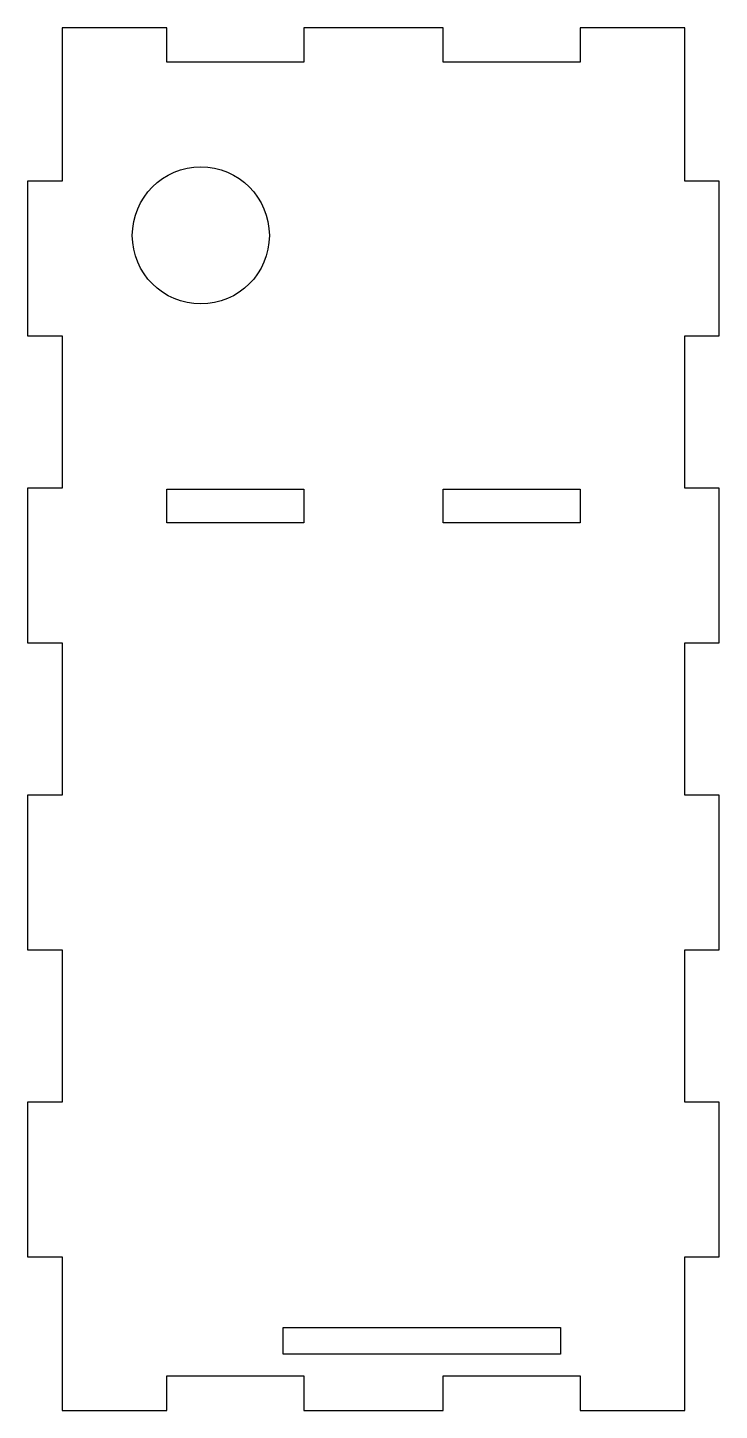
# Model space of a CAD drawing. Header units: millimetres. Extents: x -100 to 0, y 0 to 200.
import ezdxf

# ---------------------------------------------------------------- set-up
doc = ezdxf.new("R2010")
doc.units = ezdxf.units.MM
doc.layers.add('CUTOUTS', color=1, linetype='CONTINUOUS')
doc.layers.add('PERIMETER', color=5, linetype='CONTINUOUS')

msp = doc.modelspace()

# ---------------------------------------------------------------- linework, layer by layer
at = {"layer": 'CUTOUTS'}
for points in [[(-79.93, 128.41), (-79.93, 133.26), (-60.08, 133.26), (-60.08, 128.41)], [(-20.08, 133.26), (-20.08, 128.41), (-39.93, 128.41), (-39.93, 133.26)], [(-63.08, 8.08), (-63.08, 11.93), (-22.92, 11.93), (-22.92, 8.08)]]:
    msp.add_lwpolyline(points, close=True, dxfattribs=at)
msp.add_circle((-75, 170), 9.92, dxfattribs=at)
at = {"layer": 'PERIMETER'}
msp.add_lwpolyline([(-4.93, 44.52), (-4.93, 66.59), (0.07, 66.59), (0.07, 88.96), (-4.93, 88.96), (-4.93, 111.04), (0.07, 111.04), (0.07, 133.41), (-4.93, 133.41), (-4.93, 155.48), (0.07, 155.48), (0.07, 177.85), (-4.93, 177.85), (-4.93, 200.07), (-20.08, 200.07), (-20.08, 195.07), (-39.93, 195.07), (-39.93, 200.07), (-60.08, 200.07), (-60.08, 195.07), (-79.93, 195.07), (-79.93, 200.07), (-95.08, 200.07), (-95.08, 177.85), (-100.08, 177.85), (-100.08, 155.48), (-95.08, 155.48), (-95.08, 133.41), (-100.08, 133.41), (-100.08, 111.04), (-95.08, 111.04), (-95.08, 88.96), (-100.08, 88.96), (-100.08, 66.59), (-95.08, 66.59), (-95.08, 44.52), (-100.08, 44.52), (-100.08, 22.15), (-95.08, 22.15), (-95.08, -0.08), (-79.93, -0.08), (-79.93, 4.92), (-60.08, 4.92), (-60.08, -0.08), (-39.93, -0.08), (-39.93, 4.92), (-20.08, 4.92), (-20.08, -0.08), (-4.93, -0.08), (-4.93, 22.15), (0.07, 22.15), (0.07, 44.52)], close=True, dxfattribs=at)

doc.saveas('drawing.dxf')
